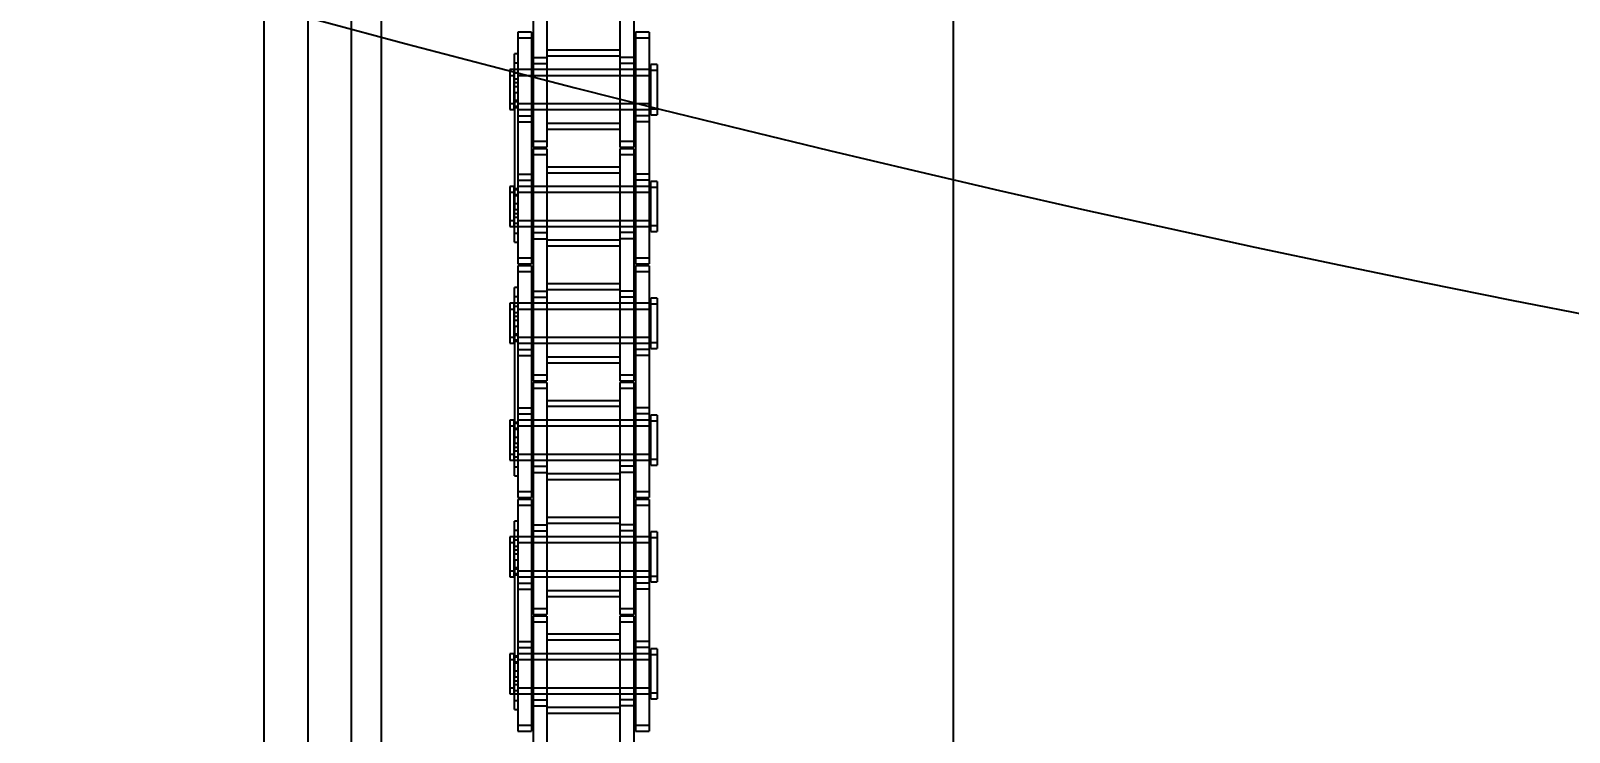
# Model space of a CAD drawing. Header units: metres. Extents: x 0 to 63075, y 0 to 44550.
# Drawn here: x 13743.6 to 13911, y 29265 to 29341.2 of the extents above; entities that cross this region are included whole.
import ezdxf

# ---------------------------------------------------------------- set-up
doc = ezdxf.new("R2010")
doc.units = ezdxf.units.M
doc.header["$LTSCALE"] = 75
doc.linetypes.add('HIDDEN2', pattern=[4.7625, 3.175, -1.5875])
for name, color, linetype in [('18_COTAS', 7, 'Continuous'), ('SDM', 7, 'Continuous'), ('SL1', 8, 'Continuous'), ('SL4', 4, 'Continuous'), ('ST1', 7, 'HIDDEN2')]:
    doc.layers.add(name, color=color, linetype=linetype)
doc.styles.add('ROMANS', font='ROMANS.SHX')
doc.dimstyles.new('75___1-75', dxfattribs={"dimscale": 75, "dimtxt": 2.5, "dimasz": 2, "dimexe": 1.5, "dimexo": 1, "dimgap": 0.5, "dimtad": 1, "dimdec": 0, "dimzin": 12, "dimtxsty": 'ROMANS', "dimcen": 0, "dimclrd": 256, "dimclre": 256, "dimclrt": 3, "dimazin": 3, "dimtfac": 1, "dimtdec": 0, "dimtmove": 0, "dimatfit": 0, "dimfxl": 1, "dimlwd": -1, "dimlwe": -1, "dimarcsym": 0})

# ---------------------------------------------------------------- blocks, each defined once
blk = doc.blocks.new('A$C1d93b9d1')
at = {"layer": 'SL1'}
for radius, start, end in [(1979, 150.48869, 76.2155), (1915.5, 151.39767, 77.94663), (1915.5, 151.39767, 77.48242)]:
    blk.add_arc((6031.73, 6950), radius, start, end, dxfattribs=at)
blk = doc.blocks.new('*D27')
at = {"layer": '18_COTAS', "transparency": 16777216}
for p, q in [((12131.24, 27878.33), (12131.24, 30705.37)), ((13913.74, 30509.57), (13913.74, 30705.37)), ((11981.24, 30592.87), (11122.31, 30592.87)), ((13913.74, 30592.87), (12131.24, 30592.87)), ((14063.74, 30592.87), (14213.74, 30592.87))]:
    blk.add_line(p, q, dxfattribs=at)
for points in [[(11981.24, 30617.87), (11981.24, 30567.87), (12131.24, 30592.87)], [(14063.74, 30617.87), (14063.74, 30567.87), (13913.74, 30592.87)]]:
    blk.add_solid(points, dxfattribs=at)
at = {"layer": 'Defpoints', "color": 0, "transparency": 16777216}
for p in [(13913.74, 30592.87), (13913.74, 30434.57), (12131.24, 27803.33)]:
    blk.add_point(p, dxfattribs=at)
at = {"layer": '18_COTAS', "color": 3, "transparency": 16777216, "insert": (11476.78, 30724.12), "char_height": 187.5, "attachment_point": 5, "style": 'ROMANS'}
blk.add_mtext('1782', dxfattribs=at)
blk = doc.blocks.new('A$C429c7d53')
at = {"layer": 'SL4'}
for p, q in [((48.23, 2334.74), (48.23, 1009.76)), ((57.76, 1009.76), (57.76, 2334.74)), ((123.24, 1009.76), (123.24, 2334.74))]:
    blk.add_line(p, q, dxfattribs=at)
at = {"layer": 'ST1'}
for p, q in [((53, 2334.74), (53, 1009.76)), ((57.76, 1009.76), (57.76, 2334.74)), ((61, 2334.74), (61, 1009.76)), ((77.52, 2253.96), (77.52, 2247.61)), ((79.03, 2253.96), (79.03, 2247.61)), ((86.96, 2253.96), (86.96, 2247.61)), ((88.49, 2253.96), (88.49, 2247.61)), ((75.84, 2251.01), (75.84, 2250.36)), ((77.36, 2251.01), (75.84, 2251.01)), ((77.36, 2251.01), (77.36, 2250.36)), ((88.64, 2251.01), (88.64, 2250.36)), ((90.16, 2251.01), (88.64, 2251.01)), ((90.16, 2251.01), (90.16, 2250.36)), ((75.84, 2250.36), (75.84, 2241.26)), ((77.36, 2250.36), (75.84, 2250.36)), ((77.36, 2250.36), (77.36, 2241.26)), ((88.64, 2250.36), (88.64, 2241.26)), ((90.16, 2250.36), (88.64, 2250.36)), ((90.16, 2250.36), (90.16, 2241.26)), ((75.51, 2247.67), (75.51, 2248.64)), ((75.84, 2248.64), (75.51, 2248.64)), ((75.51, 2247.67), (75.84, 2247.67)), ((75.51, 2244.44), (75.51, 2247.67)), ((77.52, 2248.27), (79.03, 2248.27)), ((77.52, 2247.61), (79.03, 2247.61)), ((77.52, 2247.61), (77.52, 2238.52)), ((86.96, 2249.05), (79.03, 2249.05)), ((86.96, 2248.4), (79.03, 2248.4)), ((79.03, 2247.61), (79.03, 2238.52)), ((88.49, 2248.27), (86.96, 2248.27)), ((88.49, 2247.61), (86.96, 2247.61)), ((86.96, 2247.61), (86.96, 2238.52)), ((88.49, 2247.61), (88.49, 2238.52)), ((90.34, 2246.83), (90.34, 2247.49)), ((91, 2247.49), (90.34, 2247.49)), ((91, 2247.49), (91, 2246.83)), ((75, 2246.94), (75, 2246.28)), ((75.47, 2246.94), (75, 2246.94)), ((75, 2246.28), (75, 2242.59)), ((75.47, 2246.28), (75, 2246.28)), ((75.47, 2246.28), (75.47, 2246.94)), ((75.84, 2246.57), (75.47, 2246.57)), ((75.47, 2242.59), (75.47, 2246.28)), ((75.84, 2245.91), (75.47, 2245.91)), ((77.36, 2246.94), (75.51, 2246.94)), ((90.34, 2246.94), (75.84, 2246.94)), ((77.36, 2246.28), (75.84, 2246.28)), ((90.34, 2246.28), (75.84, 2246.28)), ((79.03, 2246.94), (77.52, 2246.94)), ((79.03, 2246.28), (77.52, 2246.28)), ((86.96, 2246.94), (79.03, 2246.94)), ((86.96, 2246.28), (79.03, 2246.28)), ((88.49, 2246.94), (86.96, 2246.94)), ((88.49, 2246.28), (86.96, 2246.28)), ((90.16, 2246.94), (88.64, 2246.94)), ((90.16, 2246.28), (88.64, 2246.28)), ((90.34, 2242.04), (90.34, 2246.83)), ((91, 2246.83), (90.34, 2246.83)), ((91, 2246.83), (91, 2242.04)), ((75.51, 2245.54), (75.84, 2245.54)), ((75.51, 2245.09), (75.84, 2245.09)), ((75.51, 2244.44), (75.51, 2231.74)), ((75.51, 2244.44), (75.84, 2244.44)), ((75, 2243.25), (75.47, 2243.25)), ((75, 2242.59), (75.47, 2242.59)), ((75.47, 2243.61), (75.84, 2243.61)), ((75.47, 2242.96), (75.84, 2242.96)), ((75.51, 2243.47), (75.84, 2243.47)), ((75.51, 2242.82), (75.84, 2242.82)), ((75.84, 2243.25), (77.36, 2243.25)), ((75.84, 2243.25), (90.34, 2243.25)), ((75.84, 2242.59), (77.36, 2242.59)), ((75.84, 2242.59), (90.34, 2242.59)), ((77.52, 2243.25), (79.03, 2243.25)), ((77.52, 2242.59), (79.03, 2242.59)), ((79.03, 2243.25), (86.96, 2243.25)), ((79.03, 2242.59), (86.96, 2242.59)), ((86.96, 2243.25), (88.49, 2243.25)), ((86.96, 2242.59), (88.49, 2242.59)), ((88.64, 2243.25), (90.16, 2243.25)), ((88.64, 2242.59), (90.16, 2242.59)), ((90.34, 2242.69), (91, 2242.69)), ((75.84, 2241.92), (77.36, 2241.92)), ((75.84, 2241.26), (77.36, 2241.26)), ((75.84, 2241.26), (75.84, 2234.91)), ((77.36, 2241.26), (77.36, 2234.91)), ((79.03, 2241.13), (86.96, 2241.13)), ((90.16, 2241.92), (88.64, 2241.92)), ((90.16, 2241.26), (88.64, 2241.26)), ((88.64, 2241.26), (88.64, 2234.91)), ((90.16, 2241.26), (90.16, 2234.91)), ((90.34, 2242.04), (91, 2242.04)), ((77.52, 2239.17), (79.03, 2239.17)), ((79.03, 2240.48), (86.96, 2240.48)), ((86.96, 2239.17), (88.49, 2239.17)), ((77.52, 2238.52), (79.03, 2238.52)), ((77.52, 2238.31), (77.52, 2237.66)), ((79.03, 2238.31), (77.52, 2238.31)), ((77.52, 2237.66), (77.52, 2228.56)), ((79.03, 2237.66), (77.52, 2237.66)), ((79.03, 2238.31), (79.03, 2237.66)), ((79.03, 2237.66), (79.03, 2228.56)), ((86.96, 2238.52), (88.49, 2238.52)), ((86.96, 2238.31), (86.96, 2237.66)), ((88.49, 2238.31), (86.96, 2238.31)), ((86.96, 2237.66), (86.96, 2228.56)), ((88.49, 2237.66), (86.96, 2237.66)), ((88.49, 2238.31), (88.49, 2237.66)), ((88.49, 2237.66), (88.49, 2228.56)), ((86.96, 2236.35), (79.03, 2236.35)), ((86.96, 2235.7), (79.03, 2235.7)), ((75, 2234.24), (75, 2233.58)), ((75.47, 2234.24), (75, 2234.24)), ((75.47, 2233.58), (75.47, 2234.24)), ((75.84, 2235.57), (77.36, 2235.57)), ((75.84, 2234.91), (77.36, 2234.91)), ((75.84, 2234.91), (75.84, 2225.82)), ((77.36, 2234.24), (75.84, 2234.24)), ((90.34, 2234.24), (75.84, 2234.24)), ((77.36, 2234.91), (77.36, 2225.82)), ((79.03, 2234.24), (77.52, 2234.24)), ((86.96, 2234.24), (79.03, 2234.24)), ((88.49, 2234.24), (86.96, 2234.24)), ((90.16, 2235.57), (88.64, 2235.57)), ((90.16, 2234.91), (88.64, 2234.91)), ((88.64, 2234.91), (88.64, 2225.82)), ((90.16, 2234.24), (88.64, 2234.24)), ((90.16, 2234.91), (90.16, 2225.82)), ((90.34, 2234.13), (90.34, 2234.79)), ((91, 2234.79), (90.34, 2234.79)), ((90.34, 2229.34), (90.34, 2234.13)), ((91, 2234.13), (90.34, 2234.13)), ((91, 2234.79), (91, 2234.13)), ((91, 2234.13), (91, 2229.34)), ((75, 2233.58), (75, 2229.89)), ((75.47, 2233.58), (75, 2233.58)), ((75.84, 2233.87), (75.47, 2233.87)), ((75.47, 2229.89), (75.47, 2233.58)), ((75.84, 2233.21), (75.47, 2233.21)), ((75.51, 2234.01), (75.84, 2234.01)), ((75.51, 2233.35), (75.84, 2233.35)), ((75.51, 2232.39), (75.84, 2232.39)), ((77.36, 2233.58), (75.84, 2233.58)), ((90.34, 2233.58), (75.84, 2233.58)), ((79.03, 2233.58), (77.52, 2233.58)), ((86.96, 2233.58), (79.03, 2233.58)), ((88.49, 2233.58), (86.96, 2233.58)), ((90.16, 2233.58), (88.64, 2233.58)), ((75.47, 2230.91), (75.84, 2230.91)), ((75.51, 2231.74), (75.84, 2231.74)), ((75.51, 2228.18), (75.51, 2231.74)), ((75.51, 2231.28), (75.84, 2231.28)), ((75, 2230.55), (75.47, 2230.55)), ((75, 2229.89), (75.47, 2229.89)), ((75.47, 2230.26), (75.84, 2230.26)), ((75.51, 2229.89), (77.36, 2229.89)), ((75.51, 2229.16), (75.84, 2229.16)), ((75.84, 2230.55), (77.36, 2230.55)), ((75.84, 2230.55), (90.34, 2230.55)), ((75.84, 2229.89), (90.34, 2229.89)), ((77.52, 2230.55), (79.03, 2230.55)), ((77.52, 2229.89), (79.03, 2229.89)), ((77.52, 2229.22), (79.03, 2229.22)), ((79.03, 2230.55), (86.96, 2230.55)), ((79.03, 2229.89), (86.96, 2229.89)), ((86.96, 2230.55), (88.49, 2230.55)), ((86.96, 2229.89), (88.49, 2229.89)), ((88.49, 2229.22), (86.96, 2229.22)), ((88.64, 2230.55), (90.16, 2230.55)), ((88.64, 2229.89), (90.16, 2229.89)), ((90.34, 2229.99), (91, 2229.99)), ((90.34, 2229.34), (91, 2229.34)), ((75.51, 2228.18), (75.84, 2228.18)), ((77.52, 2228.56), (79.03, 2228.56)), ((77.52, 2228.56), (77.52, 2222.21)), ((79.03, 2228.43), (86.96, 2228.43)), ((79.03, 2227.78), (86.96, 2227.78)), ((79.03, 2228.56), (79.03, 2222.21)), ((88.49, 2228.56), (86.96, 2228.56)), ((86.96, 2228.56), (86.96, 2222.21)), ((88.49, 2228.56), (88.49, 2222.21)), ((75.84, 2226.47), (77.36, 2226.47)), ((75.84, 2225.82), (77.36, 2225.82)), ((88.64, 2226.47), (90.16, 2226.47)), ((88.64, 2225.82), (90.16, 2225.82)), ((75.84, 2225.61), (75.84, 2224.96)), ((77.36, 2225.61), (75.84, 2225.61)), ((75.84, 2224.96), (75.84, 2215.86)), ((77.36, 2224.96), (75.84, 2224.96)), ((77.36, 2225.61), (77.36, 2224.96)), ((77.36, 2224.96), (77.36, 2215.86)), ((88.64, 2225.61), (88.64, 2224.96)), ((90.16, 2225.61), (88.64, 2225.61)), ((88.64, 2224.96), (88.64, 2215.86)), ((90.16, 2224.96), (88.64, 2224.96)), ((90.16, 2225.61), (90.16, 2224.96)), ((90.16, 2224.96), (90.16, 2215.86)), ((75.51, 2222.27), (75.51, 2223.24)), ((75.84, 2223.24), (75.51, 2223.24)), ((77.52, 2222.87), (79.03, 2222.87)), ((86.96, 2223.65), (79.03, 2223.65)), ((86.96, 2223), (79.03, 2223)), ((88.49, 2222.87), (86.96, 2222.87)), ((75, 2221.54), (75, 2220.88)), ((75.47, 2221.54), (75, 2221.54)), ((75, 2220.88), (75, 2217.19)), ((75.47, 2220.88), (75, 2220.88)), ((75.47, 2220.88), (75.47, 2221.54)), ((75.84, 2221.17), (75.47, 2221.17)), ((75.47, 2217.19), (75.47, 2220.88)), ((75.51, 2222.27), (75.84, 2222.27)), ((75.51, 2219.04), (75.51, 2222.27)), ((77.36, 2221.54), (75.51, 2221.54)), ((90.34, 2221.54), (75.84, 2221.54)), ((77.36, 2220.88), (75.84, 2220.88)), ((90.34, 2220.88), (75.84, 2220.88)), ((77.52, 2222.21), (79.03, 2222.21)), ((77.52, 2222.21), (77.52, 2213.12)), ((79.03, 2221.54), (77.52, 2221.54)), ((79.03, 2220.88), (77.52, 2220.88)), ((86.96, 2221.54), (79.03, 2221.54)), ((86.96, 2220.88), (79.03, 2220.88)), ((79.03, 2222.21), (79.03, 2213.12)), ((88.49, 2222.21), (86.96, 2222.21)), ((86.96, 2222.21), (86.96, 2213.12)), ((88.49, 2221.54), (86.96, 2221.54)), ((88.49, 2220.88), (86.96, 2220.88)), ((88.49, 2222.21), (88.49, 2213.12)), ((90.16, 2221.54), (88.64, 2221.54)), ((90.16, 2220.88), (88.64, 2220.88)), ((90.34, 2221.43), (90.34, 2222.09)), ((91, 2222.09), (90.34, 2222.09)), ((90.34, 2216.64), (90.34, 2221.43)), ((91, 2221.43), (90.34, 2221.43)), ((91, 2222.09), (91, 2221.43)), ((91, 2221.43), (91, 2216.64)), ((75.84, 2220.51), (75.47, 2220.51)), ((75.51, 2220.14), (75.84, 2220.14)), ((75.51, 2219.69), (75.84, 2219.69)), ((75.51, 2219.04), (75.51, 2206.34)), ((75.51, 2219.04), (75.84, 2219.04)), ((75, 2217.85), (75.47, 2217.85)), ((75.47, 2218.21), (75.84, 2218.21)), ((75.47, 2217.56), (75.84, 2217.56)), ((75.51, 2218.07), (75.84, 2218.07)), ((75.51, 2217.42), (75.84, 2217.42)), ((75.84, 2217.85), (77.36, 2217.85)), ((75.84, 2217.85), (90.34, 2217.85)), ((77.52, 2217.85), (79.03, 2217.85)), ((79.03, 2217.85), (86.96, 2217.85)), ((86.96, 2217.85), (88.49, 2217.85)), ((88.64, 2217.85), (90.16, 2217.85)), ((90.34, 2217.29), (91, 2217.29)), ((75, 2217.19), (75.47, 2217.19)), ((75.84, 2217.19), (77.36, 2217.19)), ((75.84, 2217.19), (90.34, 2217.19)), ((75.84, 2216.52), (77.36, 2216.52)), ((75.84, 2215.86), (77.36, 2215.86)), ((75.84, 2215.86), (75.84, 2209.51)), ((77.36, 2215.86), (77.36, 2209.51)), ((77.52, 2217.19), (79.03, 2217.19)), ((79.03, 2217.19), (86.96, 2217.19)), ((79.03, 2215.73), (86.96, 2215.73)), ((86.96, 2217.19), (88.49, 2217.19)), ((88.64, 2217.19), (90.16, 2217.19)), ((90.16, 2216.52), (88.64, 2216.52)), ((90.16, 2215.86), (88.64, 2215.86)), ((88.64, 2215.86), (88.64, 2209.51)), ((90.16, 2215.86), (90.16, 2209.51)), ((90.34, 2216.64), (91, 2216.64)), ((79.03, 2215.08), (86.96, 2215.08)), ((77.52, 2213.77), (79.03, 2213.77)), ((77.52, 2213.12), (79.03, 2213.12)), ((77.52, 2212.91), (77.52, 2212.26)), ((79.03, 2212.91), (77.52, 2212.91)), ((79.03, 2212.91), (79.03, 2212.26)), ((86.96, 2213.77), (88.49, 2213.77)), ((86.96, 2213.12), (88.49, 2213.12)), ((86.96, 2212.91), (86.96, 2212.26)), ((88.49, 2212.91), (86.96, 2212.91)), ((88.49, 2212.91), (88.49, 2212.26)), ((77.52, 2212.26), (77.52, 2203.16)), ((79.03, 2212.26), (77.52, 2212.26)), ((86.96, 2210.95), (79.03, 2210.95)), ((79.03, 2212.26), (79.03, 2203.16)), ((86.96, 2212.26), (86.96, 2203.16)), ((88.49, 2212.26), (86.96, 2212.26)), ((88.49, 2212.26), (88.49, 2203.16)), ((75.84, 2210.17), (77.36, 2210.17)), ((75.84, 2209.51), (77.36, 2209.51)), ((75.84, 2209.51), (75.84, 2200.42)), ((77.36, 2209.51), (77.36, 2200.42)), ((86.96, 2210.3), (79.03, 2210.3)), ((90.16, 2210.17), (88.64, 2210.17)), ((90.16, 2209.51), (88.64, 2209.51)), ((88.64, 2209.51), (88.64, 2200.42)), ((90.16, 2209.51), (90.16, 2200.42)), ((90.34, 2208.73), (90.34, 2209.39)), ((91, 2209.39), (90.34, 2209.39)), ((91, 2209.39), (91, 2208.73)), ((75, 2208.84), (75, 2208.18)), ((75.47, 2208.84), (75, 2208.84)), ((75, 2208.18), (75, 2204.49)), ((75.47, 2208.18), (75, 2208.18)), ((75.47, 2208.18), (75.47, 2208.84)), ((75.84, 2208.47), (75.47, 2208.47)), ((75.47, 2204.49), (75.47, 2208.18)), ((75.84, 2207.81), (75.47, 2207.81)), ((75.51, 2208.61), (75.84, 2208.61)), ((75.51, 2207.95), (75.84, 2207.95)), ((77.36, 2208.84), (75.84, 2208.84)), ((90.34, 2208.84), (75.84, 2208.84)), ((77.36, 2208.18), (75.84, 2208.18)), ((90.34, 2208.18), (75.84, 2208.18)), ((79.03, 2208.84), (77.52, 2208.84)), ((79.03, 2208.18), (77.52, 2208.18)), ((86.96, 2208.84), (79.03, 2208.84)), ((86.96, 2208.18), (79.03, 2208.18)), ((88.49, 2208.84), (86.96, 2208.84)), ((88.49, 2208.18), (86.96, 2208.18)), ((90.16, 2208.84), (88.64, 2208.84)), ((90.16, 2208.18), (88.64, 2208.18)), ((90.34, 2203.94), (90.34, 2208.73)), ((91, 2208.73), (90.34, 2208.73)), ((91, 2208.73), (91, 2203.94)), ((75.51, 2206.99), (75.84, 2206.99)), ((75.51, 2206.34), (75.84, 2206.34)), ((75.51, 2202.78), (75.51, 2206.34)), ((75.51, 2205.88), (75.84, 2205.88)), ((75, 2205.15), (75.47, 2205.15)), ((75, 2204.49), (75.47, 2204.49)), ((75.47, 2205.51), (75.84, 2205.51)), ((75.47, 2204.86), (75.84, 2204.86)), ((75.51, 2204.49), (77.36, 2204.49)), ((75.84, 2205.15), (77.36, 2205.15)), ((75.84, 2205.15), (90.34, 2205.15)), ((75.84, 2204.49), (90.34, 2204.49)), ((77.52, 2205.15), (79.03, 2205.15)), ((77.52, 2204.49), (79.03, 2204.49)), ((79.03, 2205.15), (86.96, 2205.15)), ((79.03, 2204.49), (86.96, 2204.49)), ((86.96, 2205.15), (88.49, 2205.15)), ((86.96, 2204.49), (88.49, 2204.49)), ((88.64, 2205.15), (90.16, 2205.15)), ((88.64, 2204.49), (90.16, 2204.49)), ((90.34, 2204.59), (91, 2204.59)), ((90.34, 2203.94), (91, 2203.94)), ((75.51, 2203.76), (75.84, 2203.76)), ((75.51, 2202.78), (75.84, 2202.78)), ((77.52, 2203.82), (79.03, 2203.82)), ((77.52, 2203.16), (79.03, 2203.16)), ((77.52, 2203.16), (77.52, 2196.81)), ((79.03, 2203.03), (86.96, 2203.03)), ((79.03, 2202.38), (86.96, 2202.38)), ((79.03, 2203.16), (79.03, 2196.81)), ((88.49, 2203.82), (86.96, 2203.82)), ((88.49, 2203.16), (86.96, 2203.16)), ((86.96, 2203.16), (86.96, 2196.81)), ((88.49, 2203.16), (88.49, 2196.81)), ((75.84, 2201.07), (77.36, 2201.07)), ((88.64, 2201.07), (90.16, 2201.07)), ((75.84, 2200.42), (77.36, 2200.42)), ((75.84, 2200.21), (75.84, 2199.56)), ((77.36, 2200.21), (75.84, 2200.21)), ((75.84, 2199.56), (75.84, 2190.46)), ((77.36, 2199.56), (75.84, 2199.56)), ((77.36, 2200.21), (77.36, 2199.56)), ((77.36, 2199.56), (77.36, 2190.46)), ((88.64, 2200.42), (90.16, 2200.42)), ((88.64, 2200.21), (88.64, 2199.56)), ((90.16, 2200.21), (88.64, 2200.21)), ((88.64, 2199.56), (88.64, 2190.46)), ((90.16, 2199.56), (88.64, 2199.56)), ((90.16, 2200.21), (90.16, 2199.56)), ((90.16, 2199.56), (90.16, 2190.46)), ((75.51, 2196.87), (75.51, 2197.84)), ((75.84, 2197.84), (75.51, 2197.84)), ((77.52, 2197.47), (79.03, 2197.47)), ((86.96, 2198.25), (79.03, 2198.25)), ((86.96, 2197.6), (79.03, 2197.6)), ((88.49, 2197.47), (86.96, 2197.47)), ((75, 2196.14), (75, 2195.48)), ((75.47, 2196.14), (75, 2196.14)), ((75.47, 2195.48), (75.47, 2196.14)), ((75.84, 2195.77), (75.47, 2195.77)), ((75.51, 2196.87), (75.84, 2196.87)), ((75.51, 2193.64), (75.51, 2196.87)), ((77.36, 2196.14), (75.51, 2196.14)), ((90.34, 2196.14), (75.84, 2196.14)), ((77.52, 2196.81), (79.03, 2196.81)), ((77.52, 2196.81), (77.52, 2187.72)), ((79.03, 2196.14), (77.52, 2196.14)), ((86.96, 2196.14), (79.03, 2196.14)), ((79.03, 2196.81), (79.03, 2187.72)), ((88.49, 2196.81), (86.96, 2196.81)), ((86.96, 2196.81), (86.96, 2187.72)), ((88.49, 2196.14), (86.96, 2196.14)), ((88.49, 2196.81), (88.49, 2187.72)), ((90.16, 2196.14), (88.64, 2196.14)), ((90.34, 2196.03), (90.34, 2196.69)), ((91, 2196.69), (90.34, 2196.69)), ((90.34, 2191.24), (90.34, 2196.03)), ((91, 2196.03), (90.34, 2196.03)), ((91, 2196.69), (91, 2196.03)), ((91, 2196.03), (91, 2191.24)), ((75, 2195.48), (75, 2191.79)), ((75.47, 2195.48), (75, 2195.48)), ((75.47, 2191.79), (75.47, 2195.48)), ((75.84, 2195.11), (75.47, 2195.11)), ((75.51, 2194.74), (75.84, 2194.74)), ((75.51, 2194.29), (75.84, 2194.29)), ((77.36, 2195.48), (75.84, 2195.48)), ((90.34, 2195.48), (75.84, 2195.48)), ((79.03, 2195.48), (77.52, 2195.48)), ((86.96, 2195.48), (79.03, 2195.48)), ((88.49, 2195.48), (86.96, 2195.48)), ((90.16, 2195.48), (88.64, 2195.48)), ((75, 2192.45), (75.47, 2192.45)), ((75.47, 2192.81), (75.84, 2192.81)), ((75.51, 2193.64), (75.84, 2193.64)), ((75.51, 2193.64), (75.51, 2180.94)), ((75.51, 2192.67), (75.84, 2192.67)), ((75.84, 2192.45), (77.36, 2192.45)), ((75.84, 2192.45), (90.34, 2192.45)), ((77.52, 2192.45), (79.03, 2192.45)), ((79.03, 2192.45), (86.96, 2192.45)), ((86.96, 2192.45), (88.49, 2192.45)), ((88.64, 2192.45), (90.16, 2192.45)), ((75, 2191.79), (75.47, 2191.79)), ((75.47, 2192.16), (75.84, 2192.16)), ((75.51, 2192.02), (75.84, 2192.02)), ((75.84, 2191.79), (77.36, 2191.79)), ((75.84, 2191.79), (90.34, 2191.79)), ((75.84, 2191.12), (77.36, 2191.12)), ((77.52, 2191.79), (79.03, 2191.79)), ((79.03, 2191.79), (86.96, 2191.79)), ((86.96, 2191.79), (88.49, 2191.79)), ((88.64, 2191.79), (90.16, 2191.79)), ((90.16, 2191.12), (88.64, 2191.12)), ((90.34, 2191.89), (91, 2191.89)), ((90.34, 2191.24), (91, 2191.24)), ((75.84, 2190.46), (77.36, 2190.46)), ((75.84, 2190.46), (75.84, 2184.11)), ((77.36, 2190.46), (77.36, 2184.11)), ((79.03, 2190.33), (86.96, 2190.33)), ((79.03, 2189.68), (86.96, 2189.68)), ((90.16, 2190.46), (88.64, 2190.46)), ((88.64, 2190.46), (88.64, 2184.11)), ((90.16, 2190.46), (90.16, 2184.11)), ((77.52, 2188.37), (79.03, 2188.37)), ((77.52, 2187.72), (79.03, 2187.72)), ((77.52, 2187.51), (77.52, 2186.86)), ((79.03, 2187.51), (77.52, 2187.51)), ((79.03, 2187.51), (79.03, 2186.86)), ((86.96, 2188.37), (88.49, 2188.37)), ((86.96, 2187.72), (88.49, 2187.72)), ((86.96, 2187.51), (86.96, 2186.86)), ((88.49, 2187.51), (86.96, 2187.51)), ((88.49, 2187.51), (88.49, 2186.86)), ((77.52, 2186.86), (77.52, 2177.76)), ((79.03, 2186.86), (77.52, 2186.86)), ((86.96, 2185.55), (79.03, 2185.55)), ((79.03, 2186.86), (79.03, 2177.76)), ((86.96, 2186.86), (86.96, 2177.76)), ((88.49, 2186.86), (86.96, 2186.86)), ((88.49, 2186.86), (88.49, 2177.76)), ((75.84, 2184.77), (77.36, 2184.77)), ((75.84, 2184.11), (77.36, 2184.11)), ((75.84, 2184.11), (75.84, 2175.02)), ((77.36, 2184.11), (77.36, 2175.02)), ((86.96, 2184.9), (79.03, 2184.9)), ((90.16, 2184.77), (88.64, 2184.77)), ((90.16, 2184.11), (88.64, 2184.11)), ((88.64, 2184.11), (88.64, 2175.02)), ((90.16, 2184.11), (90.16, 2175.02)), ((90.34, 2183.33), (90.34, 2183.99)), ((91, 2183.99), (90.34, 2183.99)), ((91, 2183.99), (91, 2183.33)), ((75, 2183.44), (75, 2182.78)), ((75.47, 2183.44), (75, 2183.44)), ((75, 2182.78), (75, 2179.09)), ((75.47, 2182.78), (75, 2182.78)), ((75.47, 2182.78), (75.47, 2183.44)), ((75.84, 2183.07), (75.47, 2183.07)), ((75.47, 2179.09), (75.47, 2182.78)), ((75.84, 2182.41), (75.47, 2182.41)), ((75.51, 2183.21), (75.84, 2183.21)), ((75.51, 2182.55), (75.84, 2182.55)), ((77.36, 2183.44), (75.84, 2183.44)), ((90.34, 2183.44), (75.84, 2183.44)), ((77.36, 2182.78), (75.84, 2182.78)), ((90.34, 2182.78), (75.84, 2182.78)), ((79.03, 2183.44), (77.52, 2183.44)), ((79.03, 2182.78), (77.52, 2182.78)), ((86.96, 2183.44), (79.03, 2183.44)), ((86.96, 2182.78), (79.03, 2182.78)), ((88.49, 2183.44), (86.96, 2183.44)), ((88.49, 2182.78), (86.96, 2182.78)), ((90.16, 2183.44), (88.64, 2183.44)), ((90.16, 2182.78), (88.64, 2182.78)), ((90.34, 2178.54), (90.34, 2183.33)), ((91, 2183.33), (90.34, 2183.33)), ((91, 2183.33), (91, 2178.54)), ((75.51, 2181.59), (75.84, 2181.59)), ((75.51, 2180.94), (75.84, 2180.94)), ((75.51, 2177.38), (75.51, 2180.94)), ((75.51, 2180.48), (75.84, 2180.48)), ((75, 2179.75), (75.47, 2179.75)), ((75, 2179.09), (75.47, 2179.09)), ((75.47, 2180.11), (75.84, 2180.11)), ((75.47, 2179.46), (75.84, 2179.46)), ((75.51, 2179.09), (77.36, 2179.09)), ((75.84, 2179.75), (77.36, 2179.75)), ((75.84, 2179.75), (90.34, 2179.75)), ((75.84, 2179.09), (90.34, 2179.09)), ((77.52, 2179.75), (79.03, 2179.75)), ((77.52, 2179.09), (79.03, 2179.09)), ((79.03, 2179.75), (86.96, 2179.75)), ((79.03, 2179.09), (86.96, 2179.09)), ((86.96, 2179.75), (88.49, 2179.75)), ((86.96, 2179.09), (88.49, 2179.09)), ((88.64, 2179.75), (90.16, 2179.75)), ((88.64, 2179.09), (90.16, 2179.09)), ((90.34, 2179.19), (91, 2179.19)), ((75.51, 2178.36), (75.84, 2178.36)), ((75.51, 2177.38), (75.84, 2177.38)), ((77.52, 2178.42), (79.03, 2178.42)), ((77.52, 2177.76), (79.03, 2177.76)), ((77.52, 2177.76), (77.52, 2171.41)), ((79.03, 2177.63), (86.96, 2177.63)), ((79.03, 2177.76), (79.03, 2171.41)), ((88.49, 2178.42), (86.96, 2178.42)), ((88.49, 2177.76), (86.96, 2177.76)), ((86.96, 2177.76), (86.96, 2171.41)), ((88.49, 2177.76), (88.49, 2171.41)), ((90.34, 2178.54), (91, 2178.54)), ((75.84, 2175.67), (77.36, 2175.67)), ((79.03, 2176.98), (86.96, 2176.98)), ((88.64, 2175.67), (90.16, 2175.67)), ((75.84, 2175.02), (77.36, 2175.02)), ((88.64, 2175.02), (90.16, 2175.02))]:
    blk.add_line(p, q, dxfattribs=at)

msp = doc.modelspace()

# ---------------------------------------------------------------- block references
at = {"layer": 'SDM'}
for name, p in [('A$C1d93b9d1', (8259.51, 24302.83)), ('A$C429c7d53', (13720.74, 27090.07))]:
    msp.add_blockref(name, p, dxfattribs=at)

# ---------------------------------------------------------------- dimensions: what is measured, and where the dimension line sits
at = {"layer": '18_COTAS'}
dim = msp.add_linear_dim(base=(13913.73996451, 30592.87116724), p1=(12131.23996451, 27803.3334565), p2=(13913.73996451, 30434.56595658), dimstyle='75___1-75', dxfattribs=at)
dim.commit()
dim.dimension.update_dxf_attribs({"geometry": '*D27', "text_midpoint": (11476.77567879, 30592.87116724), "dimtype": 160})

doc.saveas('drawing.dxf')
